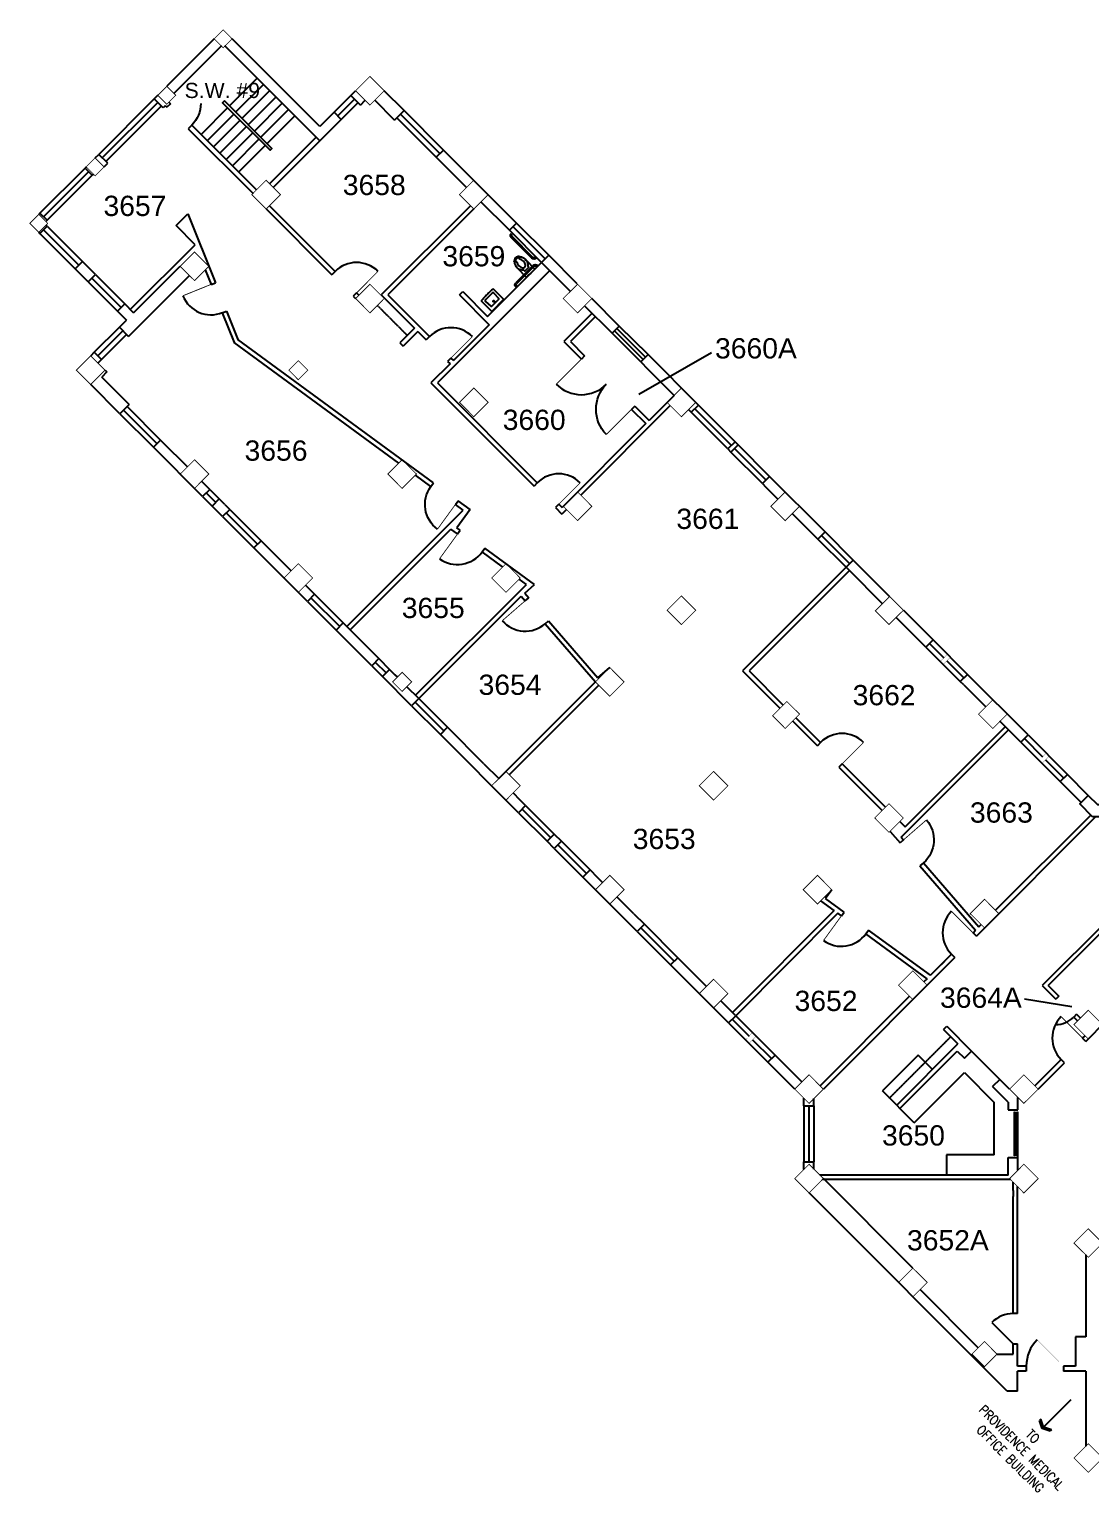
# Model space of a CAD drawing. Extents: x -3175 to 3292, y 161 to 2891.
# Drawn here: x -3175 to -1917, y 1132 to 2864 of the extents above; entities that cross this region are included whole.
import ezdxf
from ezdxf.enums import TextEntityAlignment as Align

# ---------------------------------------------------------------- set-up
doc = ezdxf.new("R2010")
doc.units = 0
doc.header["$MEASUREMENT"] = 0
doc.linetypes.add('HIDDEN2', pattern=[0.1875, 0.125, -0.0625])
doc.layers.get('0').update_dxf_attribs({"linetype": 'CONTINUOUS'})
for name, color, linetype in [('A-ANNO-ROOM', 4, 'CONTINUOUS'), ('A-ANNO-TEXT', 4, 'CONTINUOUS'), ('A-COLS', 5, 'CONTINUOUS'), ('A-DOOR', 2, 'CONTINUOUS'), ('A-FLOR-CASE', 3, 'CONTINUOUS'), ('A-FLOR-PFIX', 2, 'CONTINUOUS'), ('A-FLOR-STRS', 2, 'CONTINUOUS'), ('A-GLAZ', 2, 'CONTINUOUS'), ('A-GLAZ-SILL', 1, 'CONTINUOUS'), ('A-WALL-FULL', 6, 'CONTINUOUS')]:
    doc.layers.add(name, color=color, linetype=linetype)
doc.styles.add('11', font='simplex', dxfattribs={"width": 0.85, "height": 11})
doc.styles.add('ARIAL', font='arial.ttf')

# ---------------------------------------------------------------- blocks, each defined once
blk = doc.blocks.new('DOOR-E')
at = {"const_width": 0.001}
blk.add_lwpolyline([(1, 0), (0.293, 0.707)], dxfattribs=at)
blk.add_arc((1, 0), 1, 135, 180)
blk = doc.blocks.new('DOOR-N')
at = {"const_width": 0.0278}
blk.add_lwpolyline([(1, 0), (1, 1)], dxfattribs=at)
blk.add_arc((1, 0), 1, 90, 180)
blk = doc.blocks.new('HC-TOILET-L')
for p, q in [((-42, 0), (-42, -1)), ((-40.5, 0), (-40.5, -1)), ((-7.5, 0), (-7.5, -1)), ((-6, 0), (-6, -1)), ((-9.5, -3), (-38.5, -3)), ((-9.5, -4.5), (-38.5, -4.5)), ((-4.5, -11.5), (-4.5, -46.2)), ((-3, -11.5), (-3, -46.2)), ((0, -8), (-1, -8)), ((0, -9.5), (-1, -9.5)), ((-15.5, -21.1), (-15.5, -21.1)), ((-14.4, -23.8), (-14.4, -23.8)), ((0, -48.2), (-1, -48.2)), ((0, -49.8), (-1, -49.8))]:
    blk.add_line(p, q)
for points in [[(-11.1, -16.4, 0.022673), (-11, -14.9), (-11, 0), (-15, 0), (-18, 0), (-21, 0), (-25, 0), (-25, -14.9)], [(-18, -25.8, -0.143932), (-20.5, -25, -0.107177), (-22.9, -22.6, -0.077997), (-24.4, -19.2, -0.065232), (-25, -14.9)], [(-11.1, -16.2, 0.074934), (-11.6, -12.6, 0.085426), (-13.1, -9.7, 0.066386), (-14.4, -8.3), (-14.4, -6.7), (-21.4, -6.7), (-21.4, -8.3, 0.066386), (-22.8, -9.7, 0.085426), (-24.3, -12.6, 0.111314), (-24.7, -18)], [(-22, -23.7, 0.562484), (-21.2, -23.5), (-20.4, -21.3, 0.238976), (-20.5, -20.9, -0.08035), (-21.4, -19, -0.074934), (-21.8, -16.2, -0.074934), (-21.4, -13.4, -0.085426), (-20.4, -11.5, -0.066386), (-19.6, -10.6, -0.330534), (-16.3, -10.6, -0.066386), (-15.5, -11.5, -0.085426), (-14.5, -13.4, -0.074934), (-14.1, -16.2, -0.074934), (-14.5, -19, -0.08035), (-15.4, -20.9, 0.238976), (-15.5, -21.3), (-14.7, -23.5, 0.549653), (-13.9, -23.7)], [(-18, -24.2, -0.143932), (-19.7, -23.8, -0.059203), (-20.9, -22.8)], [(-15, -22.7, -0.063273), (-16.3, -23.8, -0.143932), (-18, -24.2)], [(-14, -23.7, -0.06085), (-15.5, -25, -0.143932), (-18, -25.8)]]:
    blk.add_lwpolyline(points, format="xyb")
for centre, radius, start, end in [((-38.5, -1), 3.5, 180, 270), ((-38.5, -1), 2, 180, 270), ((-23.4, -16.2), 12.4, 342.8584, 0), ((-9.5, -1), 3.5, 270, 0), ((-9.5, -1), 2, 270, 0), ((-1, -11.5), 3.5, 90, 180), ((-1, -11.5), 2, 90, 180), ((-19, -18.3), 7.43, 313.4258, 323.3275), ((-20.7, -17), 9.56, 323.3275, 342.8584), ((-1, -46.2), 3.5, 180, 270), ((-1, -46.2), 2, 180, 270)]:
    blk.add_arc(centre, radius, start, end)
blk = doc.blocks.new('ARROW')
for p, q in [((0, 0), (47.9, 0)), ((41, 9), (45.5, 0)), ((41, 9), (43.2, 9)), ((45.5, 0), (41, -9)), ((43.2, 9), (47.7, 0)), ((47.7, 0), (43.2, -9)), ((41, -9), (43.2, -9))]:
    blk.add_line(p, q)
for points in [[(41, 9), (45.5, 0), (43.2, 9), (47.7, 0)], [(41, -9), (45.5, 0), (43.2, -9), (47.7, 0)]]:
    blk.add_solid(points)

msp = doc.modelspace()

# ---------------------------------------------------------------- linework, layer by layer
at = {"layer": 'A-ANNO-ROOM'}
for p, q in [((-2452.6, 2431.9), (-2366.6, 2481.2)), ((-1939.6, 1706.5), (-1995.8, 1715.7))]:
    msp.add_line(p, q, dxfattribs=at)
at = {"layer": 'A-COLS', "const_width": 1}
for points in [[(-2934.7, 2852.8), (-2945.3, 2863.5), (-2955.9, 2852.8), (-2945.3, 2842.2)], [(-2771.4, 2774.4), (-2788.3, 2791.3), (-2771.4, 2808.3), (-2754.4, 2791.3)], [(-3001.5, 2786), (-3012.1, 2796.6), (-3022.7, 2786), (-3012.1, 2775.4)], [(-3086.4, 2701.2), (-3097, 2711.8), (-3107.6, 2701.2), (-3097, 2690.6)], [(-2894.4, 2651.3), (-2911.4, 2668.3), (-2894.4, 2685.3), (-2877.4, 2668.3)], [(-2648.3, 2651.3), (-2665.3, 2668.3), (-2648.3, 2685.3), (-2631.3, 2668.3)], [(-3153.2, 2634.3), (-3163.8, 2645), (-3174.4, 2634.3), (-3163.8, 2623.7)], [(-2962.3, 2583.4), (-2979.2, 2600.4), (-2996.2, 2583.4), (-2979.2, 2566.5)], [(-2771.4, 2528.3), (-2788.3, 2545.3), (-2771.4, 2562.2), (-2754.4, 2545.3)], [(-2525.3, 2528.3), (-2542.3, 2545.3), (-2525.3, 2562.2), (-2508.3, 2545.3)], [(-3085.3, 2460.4), (-3102.3, 2477.4), (-3119.3, 2460.4), (-3102.3, 2443.4)], [(-2844.9, 2460.4), (-2856.2, 2471.7), (-2867.5, 2460.4), (-2856.2, 2449.1)], [(-2631.3, 2422.3), (-2648.3, 2439.3), (-2665.2, 2422.3), (-2648.3, 2405.3)], [(-2402.2, 2405.2), (-2419.2, 2422.2), (-2402.2, 2439.2), (-2385.3, 2422.2)], [(-2962.3, 2337.4), (-2979.2, 2354.3), (-2996.2, 2337.4), (-2979.2, 2320.4)], [(-2716.2, 2337.4), (-2733.2, 2354.3), (-2750.1, 2337.4), (-2733.2, 2320.4)], [(-2508.3, 2299.2), (-2525.2, 2316.2), (-2542.2, 2299.2), (-2525.2, 2282.3)], [(-2279.2, 2282.2), (-2296.2, 2299.2), (-2279.2, 2316.2), (-2262.2, 2299.2)], [(-2839.2, 2214.3), (-2856.2, 2231.3), (-2873.2, 2214.3), (-2856.2, 2197.4)], [(-2593.2, 2214.3), (-2610.1, 2231.3), (-2627.1, 2214.3), (-2610.1, 2197.4)], [(-2402.2, 2159.2), (-2419.2, 2176.1), (-2402.2, 2193.1), (-2385.3, 2176.1)], [(-2156.2, 2159.2), (-2172.4, 2175.4), (-2155.5, 2192.4), (-2139.2, 2176.1)], [(-2721.9, 2091.3), (-2733.2, 2102.6), (-2744.5, 2091.3), (-2733.2, 2080)], [(-2470.1, 2091.3), (-2487.1, 2108.3), (-2504.1, 2091.3), (-2487.1, 2074.3)], [(-2279.2, 2036.1), (-2294.2, 2051.2), (-2277.3, 2068.1), (-2262.2, 2053.1)], [(-2033.1, 2036.1), (-2050.1, 2053.1), (-2033.1, 2070.1), (-2016.2, 2053.1)], [(-2593.2, 1968.3), (-2610.1, 1985.2), (-2627.1, 1968.3), (-2610.1, 1951.3)], [(-2347.1, 1968.3), (-2364.1, 1985.2), (-2381, 1968.3), (-2364.1, 1951.3)], [(-2156.2, 1913.1), (-2173.1, 1930.1), (-2156.2, 1947), (-2139.2, 1930.1)], [(-2470.1, 1845.2), (-2487.1, 1862.2), (-2504.1, 1845.2), (-2487.1, 1828.2)], [(-2224.1, 1845.2), (-2241, 1862.2), (-2258, 1845.2), (-2241, 1828.2)], [(-2043, 1800), (-2060, 1816.9), (-2043, 1833.9), (-2026.1, 1816.9)], [(-2110.9, 1732.1), (-2127.9, 1749.1), (-2144.9, 1732.1), (-2127.9, 1715.1)], [(-2347.1, 1722.2), (-2364.1, 1739.2), (-2381, 1722.2), (-2364.1, 1705.2)], [(-1920, 1668.4), (-1937, 1685.4), (-1920, 1702.4), (-1903, 1685.4)], [(-2234, 1609), (-2250.9, 1626), (-2267.9, 1609), (-2250.9, 1592.1)], [(-1979.4, 1609), (-1996.4, 1626), (-2013.3, 1609), (-1996.4, 1592.1)], [(-2234, 1503.1), (-2250.9, 1520.1), (-2267.9, 1503.1), (-2250.9, 1486.1)], [(-1996.4, 1520.1), (-1979.4, 1503.1), (-1996.4, 1486.1), (-2013.3, 1503.1)], [(-1920, 1443.7), (-1903, 1426.7), (-1920, 1409.8), (-1937, 1426.7)], [(-2144.9, 1380.1), (-2127.9, 1397), (-2110.9, 1380.1), (-2127.9, 1363.1)], [(-2057.9, 1295.2), (-2043, 1310.1), (-2028.2, 1295.2), (-2043, 1280.4)]]:
    msp.add_lwpolyline(points, close=True, dxfattribs=at)
at = {"layer": 'A-COLS'}
msp.add_lwpolyline([(-1915, 1931.5), (-1930.2, 1946.7), (-1920, 1956.9), (-1909, 1946), (-1897, 1946), (-1897, 1931.5)], close=True, dxfattribs=at)
at = {"layer": 'A-DOOR'}
msp.add_line((-2034.5, 1332.7), (-2009, 1307.2), dxfattribs=at)
msp.add_line((-2034.5, 1332.7), (-2009, 1307.2), dxfattribs=at)
msp.add_arc((-2009, 1307.2), 36, 90, 135, dxfattribs=at)
msp.add_arc((-2009, 1307.2), 36, 90, 135, dxfattribs=at)
at = {"layer": 'A-FLOR-CASE', "linetype": 'HIDDEN2'}
for p, q in [((-2762.5, 2537.1), (-2727, 2501.6)), ((-2155.5, 1598.5), (-2083.1, 1671))]:
    msp.add_line(p, q, dxfattribs=at)
at = {"layer": 'A-FLOR-CASE'}
for p, q in [((-2121.6, 1649.4), (-2164, 1607)), ((-2104.6, 1632.4), (-2121.6, 1649.4)), ((-2126.2, 1569.2), (-2066.8, 1628.6)), ((-2066.8, 1628.6), (-2031.5, 1593.3)), ((-2147, 1590), (-2164, 1607)), ((-2126.2, 1569.2), (-2143.2, 1586.1)), ((-2031.5, 1531.3), (-2031.5, 1593.3)), ((-2031.5, 1531.3), (-2088.1, 1531.3)), ((-2088.1, 1531.3), (-2088.1, 1507.3))]:
    msp.add_line(p, q, dxfattribs=at)
at = {"layer": 'A-FLOR-PFIX'}
for p, q in [((-2626.5, 2551.8), (-2634.4, 2543.9)), ((-2624.8, 2556.4), (-2613.1, 2544.7)), ((-2624.4, 2551.7), (-2618.9, 2545.6)), ((-2627.3, 2530.5), (-2639, 2542.2)), ((-2634.3, 2541.8), (-2628.2, 2536.3)), ((-2618.9, 2544.2), (-2626.8, 2536.3)), ((-2613.1, 2544), (-2626.6, 2530.5))]:
    msp.add_line(p, q, dxfattribs=at)
for points in [[(-2625.5, 2556.4, 0.007949), (-2628.7, 2553.7, 0.014949), (-2630.3, 2552.2, 0.000949), (-2632.6, 2550, 0.000949), (-2634.8, 2547.7, 0.014949), (-2636.3, 2546.1, 0.007949), (-2639, 2542.9)], [(-2624.4, 2551.7, 0.050866), (-2624.6, 2552, 0.073218), (-2624.9, 2552.1, 0.028563), (-2625.2, 2552.2, 0.050866), (-2625.4, 2552.2, 0.050866), (-2625.7, 2552.2, 0.028563), (-2626, 2552.1, 0.073218), (-2626.3, 2552, 0.050866), (-2626.5, 2551.8)], [(-2624.8, 2556.4, 0.061553), (-2625, 2556.5, 0.084107), (-2625.1, 2556.5, 0.039062), (-2625.2, 2556.5, 0.039062), (-2625.3, 2556.5, 0.084107), (-2625.4, 2556.5, 0.061553), (-2625.5, 2556.4)], [(-2639, 2542.9, 0.061553), (-2639.1, 2542.8, 0.084107), (-2639.1, 2542.7, 0.039062), (-2639.1, 2542.6, 0.039062), (-2639.1, 2542.4, 0.084107), (-2639.1, 2542.4, 0.061553), (-2639, 2542.2)], [(-2634.4, 2543.9, 0.050866), (-2634.6, 2543.7, 0.073218), (-2634.7, 2543.4, 0.028563), (-2634.8, 2543.1, 0.050866), (-2634.8, 2542.8, 0.050866), (-2634.8, 2542.6, 0.028563), (-2634.7, 2542.3, 0.073218), (-2634.6, 2542, 0.050866), (-2634.3, 2541.8)], [(-2628.2, 2536.3, 0.063221), (-2627.9, 2536.1, 0.085725), (-2627.7, 2536, 0.040781), (-2627.5, 2536, 0.040781), (-2627.2, 2536.1, 0.085725), (-2627, 2536.1, 0.063221), (-2626.8, 2536.3)], [(-2627.3, 2530.5, 0.065543), (-2627.2, 2530.4, 0.087946), (-2627.1, 2530.4, 0.043207), (-2626.9, 2530.4, 0.043207), (-2626.8, 2530.4, 0.087946), (-2626.7, 2530.4, 0.065543), (-2626.6, 2530.5)], [(-2618.9, 2544.2, 0.063221), (-2618.7, 2544.4, 0.085725), (-2618.7, 2544.6, 0.040781), (-2618.6, 2544.9, 0.040781), (-2618.7, 2545.1, 0.085725), (-2618.7, 2545.3, 0.063221), (-2618.9, 2545.6)], [(-2613.1, 2544, 0.065543), (-2613.1, 2544.1, 0.087946), (-2613, 2544.2, 0.043207), (-2613, 2544.3, 0.043207), (-2613, 2544.5, 0.087946), (-2613.1, 2544.6, 0.065543), (-2613.1, 2544.7)]]:
    msp.add_lwpolyline(points, format="xyb", dxfattribs=at)
msp.add_lwpolyline([(-2625.3, 2541.7, -0.043661), (-2625.4, 2541.8, -0.043661), (-2625.4, 2542, -0.043661), (-2625.4, 2542.1, -0.043661), (-2625.4, 2542.2, -0.043661), (-2625.3, 2542.3, -0.043661), (-2625.2, 2542.5, -0.043661), (-2625.2, 2542.6, -0.043661), (-2625.1, 2542.6, -0.043661), (-2624.9, 2542.7, -0.043661), (-2624.8, 2542.8, -0.043661), (-2624.7, 2542.8, -0.043661), (-2624.6, 2542.8, -0.043661), (-2624.4, 2542.8, -0.043661), (-2624.3, 2542.7, -0.043661), (-2624.2, 2542.6, -0.043661), (-2624.1, 2542.6, -0.043661), (-2624, 2542.5, -0.043661), (-2624, 2542.3, -0.043661), (-2623.9, 2542.2, -0.043661), (-2623.9, 2542.1, -0.043661), (-2623.9, 2542, -0.043661), (-2623.9, 2541.8, -0.043661), (-2624, 2541.7, -0.043661), (-2624, 2541.6, -0.043661), (-2624.1, 2541.5, -0.043661), (-2624.2, 2541.4, -0.043661), (-2624.3, 2541.4, -0.043661), (-2624.4, 2541.3, -0.043661), (-2624.6, 2541.3, -0.043661), (-2624.7, 2541.3, -0.043661), (-2624.8, 2541.3, -0.043661), (-2624.9, 2541.4, -0.043661), (-2625.1, 2541.4, -0.043661), (-2625.2, 2541.5, -0.043661), (-2625.2, 2541.6, -0.043661)], format="xyb", close=True, dxfattribs=at)
at = {"layer": 'A-FLOR-STRS'}
for p, q in [((-2905, 2806.2), (-2937.9, 2773.3)), ((-2897.6, 2798.8), (-2930.5, 2765.9)), ((-2890.2, 2791.3), (-2923, 2758.4)), ((-2940, 2771.2), (-2971.5, 2739.7)), ((-2882.7, 2783.9), (-2915.6, 2751)), ((-2875.3, 2776.5), (-2908.2, 2743.6)), ((-2932.6, 2763.7), (-2964, 2732.3)), ((-2925.2, 2756.3), (-2956.6, 2724.9)), ((-2867.9, 2769.1), (-2900.8, 2736.2)), ((-2860.5, 2761.6), (-2893.3, 2728.7)), ((-2917.7, 2748.9), (-2949.2, 2717.4)), ((-2910.3, 2741.5), (-2941.8, 2710)), ((-2902.9, 2734.1), (-2934.3, 2702.6)), ((-2895.5, 2726.6), (-2926.9, 2695.2))]:
    msp.add_line(p, q, dxfattribs=at)
msp.add_lwpolyline([(-2943.7, 2779.2), (-2945.9, 2777), (-2889.6, 2720.8), (-2887.5, 2722.9)], close=True, dxfattribs=at)
at = {"layer": 'A-GLAZ'}
for p, q in [((-3088.5, 2711.8), (-3022.7, 2777.5)), ((-2809.5, 2761.6), (-2789.7, 2781.4)), ((-2688.4, 2716.9), (-2735.1, 2763.5)), ((-3158.1, 2642.1), (-3104.8, 2695.5)), ((-3158.1, 2626.6), (-3116.4, 2584.8)), ((-2563.8, 2592.2), (-2601.9, 2630.4)), ((-3100.9, 2569.3), (-3066.2, 2534.6)), ((-2441.8, 2478.8), (-2475.8, 2512.7)), ((-3093.8, 2477.4), (-3064.1, 2507.1)), ((-2447.6, 2473.1), (-2481.5, 2507)), ((-2444.7, 2475.9), (-2478.7, 2509.8)), ((-3063.4, 2413), (-3023.8, 2373.4)), ((-2342.8, 2371.3), (-2386.3, 2414.8)), ((-2338.6, 2375.5), (-2347.1, 2367.1)), ((-2335.1, 2372), (-2338.6, 2375.5)), ((-2347.1, 2367.1), (-2343.6, 2363.5)), ((-2343.6, 2363.5), (-2335.1, 2372)), ((-2302, 2330.5), (-2339.3, 2367.8)), ((-2965.5, 2315.1), (-2954.1, 2303.8)), ((-2941.8, 2291.4), (-2904.6, 2254.3)), ((-2202.9, 2231.3), (-2236.1, 2264.6)), ((-2841.2, 2190.8), (-2807.2, 2156.9)), ((-2108.3, 2136.7), (-2091.3, 2119.8)), ((-2765, 2114.6), (-2752.3, 2101.9)), ((-2087.8, 2116.2), (-2067.4, 2095.9)), ((-2717.6, 2067.2), (-2683.7, 2033.3)), ((-1995.7, 2024.1), (-1974.1, 2002.5)), ((-1970.6, 1999), (-1949, 1977.4)), ((-2591, 1940.7), (-2557.1, 1906.7)), ((-2548.6, 1898.3), (-2514.7, 1864.3)), ((-2450.3, 1800), (-2410.7, 1760.4)), ((-2342.1, 1691.8), (-2322.1, 1671.7)), ((-2317.9, 1667.5), (-2295.5, 1645.1)), ((-2058.3, 1654), (-2024.9, 1620.6)), ((-2251.2, 1589.1), (-2251.2, 1523.1)), ((-2005.5, 1529.9), (-2005.5, 1582.3))]:
    msp.add_line(p, q, dxfattribs=at)
at = {"layer": 'A-GLAZ', "const_width": 0.25}
for points in [[(-2087.1, 2124), (-2095.5, 2115.5), (-2092, 2112), (-2083.5, 2120.5)], [(-2087.1, 2124), (-2095.5, 2115.5), (-2092, 2112), (-2083.5, 2120.5)], [(-1969.9, 2006.8), (-1978.3, 1998.3), (-1974.8, 1994.8), (-1966.3, 2003.3)], [(-2317.9, 1676), (-2326.3, 1667.5), (-2322.1, 1663.3), (-2313.6, 1671.7)], [(-2007.5, 1582.3), (-2003.5, 1582.3), (-2003.5, 1584.3), (-2007.5, 1584.3)]]:
    msp.add_lwpolyline(points, close=True, dxfattribs=at)
at = {"layer": 'A-GLAZ-SILL'}
for p, q in [((-3027, 2781.8), (-3092.7, 2716)), ((-3018.5, 2773.3), (-3084.3, 2707.5)), ((-2813.8, 2765.9), (-2794, 2785.7)), ((-2805.3, 2757.4), (-2785.5, 2777.2)), ((-2692.7, 2712.6), (-2739.3, 2759.3)), ((-2684.2, 2721.1), (-2730.8, 2767.8)), ((-3162.4, 2646.4), (-3109, 2699.8)), ((-3153.9, 2637.9), (-3100.5, 2691.3)), ((-2559.5, 2596.5), (-2597.7, 2634.6)), ((-3162.4, 2622.3), (-3120.6, 2580.6)), ((-3153.9, 2630.8), (-3112.1, 2589.1)), ((-2568, 2588), (-2606.1, 2626.1)), ((-3105.2, 2565.1), (-3070.5, 2530.4)), ((-3096.7, 2573.6), (-3062, 2538.9)), ((-2475.8, 2512.7), (-2441.8, 2478.8)), ((-3098, 2481.6), (-3068.3, 2511.3)), ((-3089.6, 2473.1), (-3059.9, 2502.8)), ((-2450.4, 2470.2), (-2484.3, 2504.2)), ((-3067.6, 2408.8), (-3028, 2369.2)), ((-3059.1, 2417.3), (-3019.6, 2377.7)), ((-2347.1, 2367.1), (-2390.6, 2410.6)), ((-2338.6, 2375.5), (-2382.1, 2419)), ((-2306.3, 2326.2), (-2343.6, 2363.5)), ((-2297.8, 2334.7), (-2335.1, 2372)), ((-2969.7, 2310.8), (-2958.4, 2299.5)), ((-2961.2, 2319.3), (-2949.9, 2308)), ((-2946, 2287.2), (-2908.9, 2250)), ((-2937.5, 2295.6), (-2900.4, 2258.5)), ((-2207.1, 2227.1), (-2240.4, 2260.3)), ((-2198.6, 2235.6), (-2231.9, 2268.8)), ((-2845.4, 2186.6), (-2811.5, 2152.6)), ((-2836.9, 2195.1), (-2803, 2161.1)), ((-2112.5, 2132.5), (-2071.7, 2091.6)), ((-2104, 2141), (-2063.2, 2100.1)), ((-2760.7, 2118.9), (-2748, 2106.1)), ((-2769.2, 2110.4), (-2756.5, 2097.7)), ((-2721.9, 2063), (-2687.9, 2029.1)), ((-2713.4, 2071.5), (-2679.4, 2037.6)), ((-1991.4, 2028.4), (-1944.7, 1981.7)), ((-1999.9, 2019.9), (-1953.2, 1973.2)), ((-2586.8, 1944.9), (-2552.9, 1911)), ((-2595.3, 1936.4), (-2561.3, 1902.5)), ((-2552.9, 1894), (-2518.9, 1860.1)), ((-2544.4, 1902.5), (-2510.4, 1868.6)), ((-2446.1, 1804.2), (-2406.5, 1764.6)), ((-2454.6, 1795.7), (-2415, 1756.1)), ((-2346.4, 1687.5), (-2299.7, 1640.9)), ((-2337.9, 1696), (-2291.2, 1649.3)), ((-2257.2, 1589.1), (-2257.2, 1523.1)), ((-2245.2, 1589.1), (-2245.2, 1523.1)), ((-2007.5, 1529.9), (-2007.5, 1582.3)), ((-2003.5, 1527.9), (-2003.5, 1582.3))]:
    msp.add_line(p, q, dxfattribs=at)
at = {"layer": 'A-WALL-FULL'}
for p, q in [((-2955.9, 2852.8), (-3012.1, 2796.6)), ((-2955.9, 2852.8), (-3012.1, 2796.6)), ((-2947.4, 2844.4), (-3003.6, 2788.1)), ((-2947.4, 2844.4), (-3003.6, 2788.1)), ((-2830.8, 2731.9), (-2943.2, 2844.4)), ((-2830.8, 2748.9), (-2934.7, 2852.8)), ((-2794, 2785.7), (-2788.3, 2791.3)), ((-2794, 2785.7), (-2788.3, 2791.3)), ((-2730.8, 2767.8), (-2754.4, 2791.3)), ((-3027, 2781.8), (-3092.7, 2716)), ((-3018.5, 2773.3), (-3084.3, 2707.5)), ((-3022.7, 2786), (-3027, 2781.8)), ((-3022.7, 2786), (-3027, 2781.8)), ((-3016.4, 2771.2), (-3027, 2781.8)), ((-3016.4, 2771.2), (-3027, 2781.8)), ((-3013.9, 2773.6), (-3016.4, 2771.2)), ((-3013.9, 2773.6), (-3016.4, 2771.2)), ((-3013.9, 2773.6), (-3012, 2771.8)), ((-3013.9, 2773.6), (-3012, 2771.8)), ((-3007.8, 2776), (-3012, 2771.8)), ((-3007.8, 2776), (-3012, 2771.8)), ((-3009.7, 2777.9), (-3007.8, 2776)), ((-3009.7, 2777.9), (-3007.8, 2776)), ((-2782.7, 2774.4), (-2794, 2785.7)), ((-2782.7, 2774.4), (-2794, 2785.7)), ((-2782.7, 2774.4), (-2777, 2780)), ((-2782.7, 2774.4), (-2777, 2780)), ((-2742.2, 2756.5), (-2765.7, 2780)), ((-2813.8, 2765.9), (-2830.8, 2748.9)), ((-2813.8, 2765.9), (-2830.8, 2748.9)), ((-2805.3, 2757.4), (-2830.8, 2731.9)), ((-2805.3, 2757.4), (-2830.8, 2731.9)), ((-2805.3, 2757.4), (-2813.8, 2765.9)), ((-2805.3, 2757.4), (-2813.8, 2765.9)), ((-2742.2, 2756.5), (-2730.8, 2767.8)), ((-2982.4, 2750.6), (-2986.6, 2746.3)), ((-2982.4, 2750.6), (-2986.6, 2746.3)), ((-2986.6, 2746.3), (-2909.9, 2669.7)), ((-2982.4, 2750.6), (-2905.7, 2673.9)), ((-2835, 2736.2), (-2890.2, 2681)), ((-2830.8, 2731.9), (-2885.9, 2676.8)), ((-2692.7, 2712.6), (-2684.2, 2721.1)), ((-2597.7, 2634.6), (-2684.2, 2721.1)), ((-3097, 2711.8), (-3092.7, 2716)), ((-3097, 2711.8), (-3092.7, 2716)), ((-3082.1, 2705.4), (-3092.7, 2716)), ((-3082.1, 2705.4), (-3092.7, 2716)), ((-3086.4, 2701.2), (-3082.1, 2705.4)), ((-3086.4, 2701.2), (-3082.1, 2705.4)), ((-2656.8, 2676.8), (-2692.7, 2712.6)), ((-3162.4, 2646.4), (-3109, 2699.8)), ((-3153.9, 2637.9), (-3100.5, 2691.3)), ((-3109, 2699.8), (-3107.6, 2701.2)), ((-3109, 2699.8), (-3107.6, 2701.2)), ((-3100.5, 2691.3), (-3109, 2699.8)), ((-3100.5, 2691.3), (-3109, 2699.8)), ((-3099.1, 2692.7), (-3100.5, 2691.3)), ((-3099.1, 2692.7), (-3100.5, 2691.3)), ((-2894.4, 2651.3), (-2816.6, 2573.5)), ((-2890.5, 2655.2), (-2812.7, 2577.4)), ((-2652.2, 2655.2), (-2757.9, 2549.5)), ((-2648.3, 2651.3), (-2750.1, 2549.5)), ((-2606.1, 2626.1), (-2639.8, 2659.8)), ((-3162.4, 2646.4), (-3163.8, 2645)), ((-3162.4, 2646.4), (-3163.8, 2645)), ((-3153.9, 2637.9), (-3162.4, 2646.4)), ((-3153.9, 2637.9), (-3162.4, 2646.4)), ((-3155.3, 2636.5), (-3153.9, 2637.9)), ((-3155.3, 2636.5), (-3153.9, 2637.9)), ((-3001.1, 2631.7), (-2987.1, 2645.7)), ((-2987.1, 2645.7), (-2954.5, 2564)), ((-2606.1, 2626.1), (-2597.7, 2634.6)), ((-3163.8, 2623.7), (-3162.4, 2622.3)), ((-3163.8, 2623.7), (-3162.4, 2622.3)), ((-3162.4, 2622.3), (-3153.9, 2630.8)), ((-3162.4, 2622.3), (-3153.9, 2630.8)), ((-3153.9, 2630.8), (-3155.3, 2632.2)), ((-3153.9, 2630.8), (-3155.3, 2632.2)), ((-2978.4, 2609), (-3001.1, 2631.7)), ((-3055.3, 2532.2), (-2978.4, 2609)), ((-3120.6, 2580.6), (-3112.1, 2589.1)), ((-3120.6, 2580.6), (-3112.1, 2589.1)), ((-3096.7, 2573.6), (-3112.1, 2589.1)), ((-3051.4, 2528.3), (-2996.2, 2583.4)), ((-2632, 2524), (-2568, 2588)), ((-2559.5, 2596.5), (-2568, 2588)), ((-2568, 2588), (-2533.8, 2553.7)), ((-2525.6, 2562.6), (-2559.5, 2596.5)), ((-3105.2, 2565.1), (-3120.6, 2580.6)), ((-3105.2, 2565.1), (-3096.7, 2573.6)), ((-3105.2, 2565.1), (-3096.7, 2573.6)), ((-3057.4, 2500.4), (-2985.3, 2572.5)), ((-2966.5, 2579.2), (-2959.6, 2561.9)), ((-2959.6, 2561.9), (-2954.5, 2564)), ((-2812.7, 2577.4), (-2816.6, 2573.5)), ((-2558.3, 2578.3), (-2691.3, 2445.3)), ((-2787.3, 2552), (-2791.2, 2548.1)), ((-2791.2, 2548.1), (-2788.3, 2545.3)), ((-2787.3, 2552), (-2784.4, 2549.1)), ((-2757.9, 2549.5), (-2718.5, 2510.1)), ((-2750.1, 2549.5), (-2700.8, 2500.2)), ((-2665.3, 2549.5), (-2661.4, 2553.4)), ((-2665.3, 2549.5), (-2630.1, 2514.3)), ((-2661.4, 2553.4), (-2632, 2524)), ((-3070.5, 2530.4), (-3062, 2538.9)), ((-3070.5, 2530.4), (-3059.9, 2519.8)), ((-3051.4, 2528.3), (-3062, 2538.9)), ((-2946.3, 2528.5), (-2941.2, 2530.5)), ((-2941.2, 2530.5), (-2927.7, 2496.7)), ((-2484.3, 2504.2), (-2516.9, 2536.7)), ((-2475.8, 2512.7), (-2508.3, 2545.3)), ((-3068.3, 2511.3), (-3059.9, 2519.8)), ((-2946.3, 2528.5), (-2932.3, 2493.2)), ((-2630.1, 2514.3), (-2672.5, 2471.9)), ((-2508, 2527.9), (-2541.6, 2494.3)), ((-2504.1, 2524), (-2533.8, 2494.3)), ((-2484.3, 2504.2), (-2475.8, 2512.7)), ((-3057.4, 2500.4), (-3068.3, 2511.3)), ((-3057.4, 2500.4), (-3068.3, 2511.3)), ((-2695.9, 2327), (-2927.7, 2496.7)), ((-2718.5, 2510.1), (-2735.8, 2492.8)), ((-2714.6, 2506.2), (-2731.9, 2488.9)), ((-2714.6, 2506.2), (-2704.7, 2496.3)), ((-2700.8, 2500.2), (-2704.7, 2496.3)), ((-2541.6, 2494.3), (-2520.7, 2473.4)), ((-2533.8, 2494.3), (-2516.9, 2477.3)), ((-2450.4, 2470.2), (-2484.3, 2504.2)), ((-3098, 2481.6), (-3102.3, 2477.4)), ((-3098, 2481.6), (-3102.3, 2477.4)), ((-3089.6, 2473.1), (-3098, 2481.6)), ((-3089.6, 2473.1), (-3098, 2481.6)), ((-2737.1, 2350.4), (-2932.3, 2493.2)), ((-2735.8, 2492.8), (-2731.9, 2488.9)), ((-2516.9, 2477.3), (-2520.7, 2473.4)), ((-2450.4, 2470.2), (-2441.8, 2478.8)), ((-2382.1, 2419), (-2441.8, 2478.8)), ((-3089.6, 2473.1), (-3093.8, 2468.9)), ((-3089.6, 2473.1), (-3093.8, 2468.9)), ((-3085.3, 2460.4), (-3083.2, 2458.3)), ((-3085.3, 2460.4), (-3083.2, 2458.3)), ((-2676.4, 2468), (-2699.1, 2445.3)), ((-2675.4, 2474.7), (-2679.3, 2470.8)), ((-2679.3, 2470.8), (-2676.4, 2468)), ((-2675.4, 2474.7), (-2672.5, 2471.9)), ((-2450.4, 2470.2), (-2441.9, 2461.8)), ((-2441.9, 2461.8), (-2410.8, 2430.6)), ((-3067.6, 2408.8), (-3102.3, 2443.4)), ((-3067.6, 2408.8), (-3102.3, 2443.4)), ((-3083.2, 2458.3), (-3089.2, 2452.3)), ((-3083.2, 2458.3), (-3089.2, 2452.3)), ((-3056.7, 2419.7), (-3089.2, 2452.3)), ((-3056.7, 2419.7), (-3089.2, 2452.3)), ((-2699.1, 2445.3), (-2576.9, 2323.2)), ((-2691.3, 2445.3), (-2573, 2327.1)), ((-2410.8, 2430.6), (-2440.5, 2400.9)), ((-3056.7, 2419.7), (-3067.6, 2408.8)), ((-3056.7, 2419.7), (-3067.6, 2408.8)), ((-3059.1, 2417.3), (-3067.6, 2408.8)), ((-3059.1, 2417.3), (-3067.6, 2408.8)), ((-3067.6, 2408.8), (-3028, 2369.2)), ((-3063.4, 2413), (-3023.8, 2373.4)), ((-3059.1, 2417.3), (-3019.6, 2377.7)), ((-2415.4, 2418.4), (-2521.4, 2312.4)), ((-2457.5, 2417.9), (-2461.4, 2414)), ((-2461.4, 2414), (-2444.4, 2397.1)), ((-2457.5, 2417.9), (-2440.5, 2400.9)), ((-2390.6, 2410.6), (-2393.8, 2413.7)), ((-2390.6, 2410.6), (-2382.1, 2419)), ((-2444.4, 2397.1), (-2543.7, 2297.7)), ((-3019.6, 2377.7), (-3028, 2369.2)), ((-3019.6, 2377.7), (-3028, 2369.2)), ((-3019.6, 2377.7), (-3017.4, 2375.5)), ((-3019.6, 2377.7), (-3017.4, 2375.5)), ((-3017.4, 2375.5), (-2987.7, 2345.8)), ((-3017.4, 2375.5), (-2987.7, 2345.8)), ((-2969.7, 2310.8), (-3028, 2369.2)), ((-2969.7, 2310.8), (-3028, 2369.2)), ((-2961.2, 2319.3), (-2970.8, 2328.9)), ((-2961.2, 2319.3), (-2970.8, 2328.9)), ((-2699.1, 2322.6), (-2717.5, 2336.1)), ((-2699.1, 2322.6), (-2695.9, 2327)), ((-2573, 2327.1), (-2576.9, 2323.2)), ((-2306.3, 2326.2), (-2297.8, 2334.7)), ((-2306.3, 2326.2), (-2302.1, 2321.9)), ((-2302.1, 2321.9), (-2287.8, 2307.6)), ((-2231.9, 2268.8), (-2297.8, 2334.7)), ((-2961.2, 2319.3), (-2969.7, 2310.8)), ((-2961.2, 2319.3), (-2969.7, 2310.8)), ((-2969.7, 2310.8), (-2958.4, 2299.5)), ((-2965.5, 2315.1), (-2954.1, 2303.8)), ((-2961.2, 2319.3), (-2949.9, 2308)), ((-2949.9, 2308), (-2958.4, 2299.5)), ((-2949.9, 2308), (-2958.4, 2299.5)), ((-2943.2, 2301.3), (-2949.9, 2308)), ((-2943.2, 2301.3), (-2949.9, 2308)), ((-2670.1, 2301.4), (-2666.8, 2305.8)), ((-2652.5, 2295.3), (-2666.8, 2305.8)), ((-2946, 2287.2), (-2958.4, 2299.5)), ((-2946, 2287.2), (-2958.4, 2299.5)), ((-2937.5, 2295.6), (-2946, 2287.2)), ((-2937.5, 2295.6), (-2946, 2287.2)), ((-2937.5, 2295.6), (-2946, 2287.2)), ((-2937.5, 2295.6), (-2946, 2287.2)), ((-2946, 2287.2), (-2908.9, 2250)), ((-2943.2, 2301.3), (-2939.6, 2297.8)), ((-2943.2, 2301.3), (-2939.6, 2297.8)), ((-2941.8, 2291.4), (-2904.6, 2254.3)), ((-2937.5, 2295.6), (-2939.6, 2297.8)), ((-2937.5, 2295.6), (-2939.6, 2297.8)), ((-2937.5, 2295.6), (-2900.4, 2258.5)), ((-2798.8, 2156.9), (-2661, 2294.7)), ((-2661, 2294.7), (-2670.1, 2301.4)), ((-2652.5, 2295.3), (-2668.3, 2273.8)), ((-2547.6, 2301.6), (-2551.5, 2297.7)), ((-2551.5, 2297.7), (-2543.8, 2290)), ((-2547.6, 2301.6), (-2543.7, 2297.7)), ((-2547.6, 2293.9), (-2547.6, 2293.9)), ((-2538.4, 2295.4), (-2543.8, 2290)), ((-2243.2, 2263.1), (-2270.8, 2290.6)), ((-2794.9, 2153), (-2675.5, 2272.3)), ((-2667.5, 2266.5), (-2675.5, 2272.3)), ((-2664.3, 2270.9), (-2668.3, 2273.8)), ((-2667.5, 2266.5), (-2664.3, 2270.9)), ((-2900.4, 2258.5), (-2908.9, 2250)), ((-2900.4, 2258.5), (-2908.9, 2250)), ((-2900.4, 2258.5), (-2897.9, 2256)), ((-2900.4, 2258.5), (-2897.9, 2256)), ((-2897.9, 2256), (-2864.7, 2222.8)), ((-2897.9, 2256), (-2864.7, 2222.8)), ((-2240.4, 2260.3), (-2243.2, 2263.1)), ((-2240.4, 2260.3), (-2243.2, 2263.1)), ((-2240.4, 2260.3), (-2231.9, 2268.8)), ((-2240.4, 2260.3), (-2231.9, 2268.8)), ((-2207.1, 2227.1), (-2240.4, 2260.3)), ((-2202.9, 2231.3), (-2236.1, 2264.6)), ((-2198.6, 2235.6), (-2231.9, 2268.8)), ((-2845.4, 2186.6), (-2908.9, 2250)), ((-2845.4, 2186.6), (-2908.9, 2250)), ((-2638.5, 2245.2), (-2635.2, 2249.6)), ((-2614.1, 2227.4), (-2638.5, 2245.2)), ((-2576.3, 2206.5), (-2635.2, 2249.6)), ((-2207.1, 2227.1), (-2198.6, 2235.6)), ((-2207.1, 2227.1), (-2198.6, 2235.6)), ((-2155.5, 2192.4), (-2198.6, 2235.6)), ((-2155.5, 2192.4), (-2198.6, 2235.6)), ((-2207.1, 2227.1), (-2329.8, 2104.4)), ((-2203.2, 2223.2), (-2322, 2104.4)), ((-2203.6, 2223.6), (-2207.1, 2227.1)), ((-2203.6, 2223.6), (-2207.1, 2227.1)), ((-2164, 2183.9), (-2203.6, 2223.6)), ((-2164, 2183.9), (-2203.6, 2223.6)), ((-2847.7, 2205.8), (-2836.9, 2195.1)), ((-2847.7, 2205.8), (-2836.9, 2195.1)), ((-2717.3, 2075.4), (-2585.9, 2206.7)), ((-2585.9, 2206.7), (-2594.5, 2213)), ((-2587.9, 2196.4), (-2576.3, 2206.5)), ((-2836.9, 2195.1), (-2845.4, 2186.6)), ((-2836.9, 2195.1), (-2845.4, 2186.6)), ((-2845.4, 2186.6), (-2811.5, 2152.6)), ((-2841.2, 2190.8), (-2807.2, 2156.9)), ((-2836.9, 2195.1), (-2803, 2161.1)), ((-2713.4, 2071.5), (-2592.1, 2192.8)), ((-2592.1, 2192.8), (-2587.4, 2187.4)), ((-2587.9, 2196.4), (-2583.2, 2190.9)), ((-2587.4, 2187.4), (-2583.2, 2190.9)), ((-2119.9, 2139.9), (-2147.7, 2167.7)), ((-2119.9, 2139.9), (-2147.7, 2167.7)), ((-2139.2, 2176.1), (-2104, 2141)), ((-2139.2, 2176.1), (-2104, 2141)), ((-2803, 2161.1), (-2811.5, 2152.6)), ((-2803, 2161.1), (-2811.5, 2152.6)), ((-2769.2, 2110.4), (-2811.5, 2152.6)), ((-2769.2, 2110.4), (-2811.5, 2152.6)), ((-2803, 2161.1), (-2770.6, 2128.8)), ((-2803, 2161.1), (-2770.6, 2128.8)), ((-2563.8, 2160.2), (-2559.6, 2163.7)), ((-2563.8, 2160.2), (-2504.1, 2091.3)), ((-2559.6, 2163.7), (-2501.1, 2096.2)), ((-2112.5, 2132.5), (-2119.9, 2139.9)), ((-2112.5, 2132.5), (-2119.9, 2139.9)), ((-2112.5, 2132.5), (-2104, 2141)), ((-2108.3, 2136.7), (-2091.3, 2119.8)), ((-2770.6, 2128.8), (-2767.1, 2125.2)), ((-2770.6, 2128.8), (-2767.1, 2125.2)), ((-2760.7, 2118.9), (-2769.2, 2110.4)), ((-2760.7, 2118.9), (-2769.2, 2110.4)), ((-2760.7, 2118.9), (-2769.2, 2110.4)), ((-2760.7, 2118.9), (-2769.2, 2110.4)), ((-2767.1, 2125.2), (-2760.7, 2118.9)), ((-2767.1, 2125.2), (-2760.7, 2118.9)), ((-2765, 2114.6), (-2752.3, 2101.9)), ((-2760.7, 2118.9), (-2748, 2106.1)), ((-2769.2, 2110.4), (-2756.5, 2097.7)), ((-2748, 2106.1), (-2756.5, 2097.7)), ((-2748, 2106.1), (-2756.5, 2097.7)), ((-2721.9, 2063), (-2756.5, 2097.7)), ((-2721.9, 2063), (-2756.5, 2097.7)), ((-2748, 2106.1), (-2741.7, 2099.8)), ((-2748, 2106.1), (-2741.7, 2099.8)), ((-2741.7, 2099.8), (-2738.8, 2096.9)), ((-2741.7, 2099.8), (-2738.8, 2096.9)), ((-2501.1, 2096.2), (-2487.1, 2108.3)), ((-2329.8, 2104.4), (-2285.4, 2060)), ((-2322, 2104.4), (-2281.5, 2063.9)), ((-2071.7, 2091.6), (-2063.2, 2100.1)), ((-1991.4, 2028.4), (-2063.2, 2100.1)), ((-2713.4, 2071.5), (-2727.5, 2085.6)), ((-2713.4, 2071.5), (-2727.5, 2085.6)), ((-2618.6, 1976.7), (-2504.1, 2091.3)), ((-2606.2, 1981.3), (-2500.2, 2087.4)), ((-2067.6, 2087.6), (-2071.7, 2091.6)), ((-2067.6, 2087.6), (-2071.7, 2091.6)), ((-2067.6, 2087.6), (-2041.6, 2061.6)), ((-2713.4, 2071.5), (-2721.9, 2063)), ((-2713.4, 2071.5), (-2721.9, 2063)), ((-2713.4, 2071.5), (-2721.9, 2063)), ((-2713.4, 2071.5), (-2721.9, 2063)), ((-2721.9, 2063), (-2687.9, 2029.1)), ((-2717.6, 2067.2), (-2683.7, 2033.3)), ((-2713.4, 2071.5), (-2679.4, 2037.6)), ((-2270.4, 2045), (-2241.1, 2015.7)), ((-2266.5, 2048.9), (-2237.2, 2019.6)), ((-2002.4, 2022.3), (-2024.7, 2044.6)), ((-2679.4, 2037.6), (-2687.9, 2029.1)), ((-2679.4, 2037.6), (-2687.9, 2029.1)), ((-2595.3, 1936.4), (-2687.9, 2029.1)), ((-2595.3, 1936.4), (-2687.9, 2029.1)), ((-2636.3, 1994.4), (-2679.4, 2037.6)), ((-2636.3, 1994.4), (-2679.4, 2037.6)), ((-2141.6, 1907.2), (-2014.4, 2034.4)), ((-2137.1, 1919.5), (-2018.3, 2038.3)), ((-1999.9, 2019.9), (-1991.4, 2028.4)), ((-2237.2, 2019.6), (-2241.1, 2015.7)), ((-1999.9, 2019.9), (-2002.4, 2022.3)), ((-1999.9, 2019.9), (-2002.4, 2022.3)), ((-2636.3, 1994.4), (-2618.6, 1976.7)), ((-2636.3, 1994.4), (-2618.6, 1976.7)), ((-2211.7, 1994.1), (-2215.6, 1990.2)), ((-2211.7, 1994.1), (-2160.4, 1942.8)), ((-2215.6, 1990.2), (-2164.3, 1938.9)), ((-1953.2, 1973.2), (-1944.7, 1981.7)), ((-1920, 1956.9), (-1944.7, 1981.7)), ((-2593.2, 1951.3), (-2601.7, 1959.8)), ((-2593.2, 1951.3), (-2601.7, 1959.8)), ((-1928.5, 1948.5), (-1953.2, 1973.2)), ((-2586.8, 1944.9), (-2595.3, 1936.4)), ((-2586.8, 1944.9), (-2595.3, 1936.4)), ((-2586.8, 1944.9), (-2593.2, 1951.3)), ((-2586.8, 1944.9), (-2593.2, 1951.3)), ((-2143.4, 1925.8), (-2137.1, 1919.5)), ((-2052.7, 1790.3), (-1911.5, 1931.5)), ((-2030, 1820.8), (-1917.2, 1933.6)), ((-2552.9, 1911), (-2561.3, 1902.5)), ((-2552.9, 1911), (-2561.3, 1902.5)), ((-2552.9, 1911), (-2544.4, 1902.5)), ((-2155, 1914.3), (-2143.1, 1900.6)), ((-2141.6, 1907.2), (-2139, 1904.2)), ((-2552.9, 1894), (-2561.3, 1902.5)), ((-2544.4, 1902.5), (-2552.9, 1894)), ((-2544.4, 1902.5), (-2552.9, 1894)), ((-2138.9, 1904.2), (-2143.1, 1900.6)), ((-2115.4, 1877), (-2119.5, 1873.4)), ((-2119.5, 1873.4), (-2053.5, 1797.3)), ((-2115.4, 1877), (-2049.6, 1801.1)), ((-2510.4, 1868.6), (-2518.9, 1860.1)), ((-2510.4, 1868.6), (-2518.9, 1860.1)), ((-2454.6, 1795.7), (-2518.9, 1860.1)), ((-2510.4, 1868.6), (-2501.9, 1860.1)), ((-2501.9, 1860.1), (-2495.6, 1853.7)), ((-2458.5, 1816.6), (-2478.6, 1836.7)), ((-2224.1, 1845.2), (-2231.6, 1834.9)), ((-2221.2, 1820.5), (-2341.8, 1699.9)), ((-2221.2, 1820.5), (-2237.1, 1832.1)), ((-2209.4, 1818.6), (-2231.6, 1834.9)), ((-2212.6, 1814.2), (-2209.4, 1818.6)), ((-2458.5, 1816.6), (-2446.1, 1804.2)), ((-2446.1, 1804.2), (-2454.6, 1795.7)), ((-2446.1, 1804.2), (-2454.6, 1795.7)), ((-2216.7, 1817.2), (-2337.9, 1696)), ((-2212.6, 1814.2), (-2216.7, 1817.2)), ((-2049.6, 1801.1), (-2046.9, 1803.9)), ((-1971.1, 1735.1), (-1900.9, 1805.3)), ((-2183.5, 1792.9), (-2180.3, 1797.4)), ((-2111, 1739.8), (-2183.5, 1792.9)), ((-2107, 1743.8), (-2180.3, 1797.4)), ((-2056.6, 1794.2), (-2053.5, 1797.3)), ((-2052.7, 1790.3), (-2056.6, 1794.2)), ((-1967.6, 1731.6), (-1903.8, 1795.3)), ((-2107, 1743.8), (-2082.1, 1768.7)), ((-2078.2, 1764.8), (-2082.1, 1768.7)), ((-2406.5, 1764.6), (-2415, 1756.1)), ((-2406.5, 1764.6), (-2415, 1756.1)), ((-2346.4, 1687.5), (-2415, 1756.1)), ((-2372.5, 1730.7), (-2406.5, 1764.6)), ((-2078.2, 1764.8), (-2234, 1609)), ((-2090.6, 1760.2), (-2094.4, 1756.4)), ((-2111, 1739.8), (-2114.8, 1736)), ((-1971.1, 1735.1), (-1974.6, 1731.6)), ((-1971.1, 1735.1), (-1974.6, 1731.6)), ((-2131.8, 1719), (-2237.8, 1612.9)), ((-1974.6, 1731.6), (-1958.5, 1715.5)), ((-1974.6, 1731.6), (-1958.5, 1715.5)), ((-1967.6, 1731.6), (-1955, 1719)), ((-1967.6, 1731.6), (-1955, 1719)), ((-1955, 1719), (-1958.5, 1715.5)), ((-1955, 1719), (-1958.5, 1715.5)), ((-2337.9, 1696), (-2355.6, 1713.7)), ((-1933.8, 1697.8), (-1937.3, 1694.3)), ((-1933.8, 1697.8), (-1937.3, 1694.3)), ((-1933.8, 1697.8), (-1929.2, 1693.2)), ((-1933.8, 1697.8), (-1929.2, 1693.2)), ((-2346.4, 1687.5), (-2337.9, 1696)), ((-2091.5, 1679.5), (-2087.6, 1683.4)), ((-2087.6, 1683.4), (-2058.3, 1654)), ((-1937.3, 1694.3), (-1932.7, 1689.7)), ((-1937.3, 1694.3), (-1932.7, 1689.7)), ((-1922.8, 1665.6), (-1898.8, 1689.7)), ((-2091.5, 1679.5), (-2074.6, 1662.5)), ((-1926.7, 1669.5), (-1923.9, 1672.3)), ((-1922.8, 1665.6), (-1926.7, 1669.5)), ((-2299.7, 1640.9), (-2291.2, 1649.3)), ((-2291.2, 1649.3), (-2259.4, 1617.5)), ((-2147, 1590), (-2074.6, 1662.5)), ((-2143.2, 1586.1), (-2075.3, 1654)), ((-2075.3, 1654), (-2066.8, 1645.5)), ((-2066.8, 1645.5), (-2058.3, 1654)), ((-2267.9, 1609), (-2299.7, 1640.9)), ((-1983.3, 1612.9), (-1952.2, 1644)), ((-1979.4, 1609), (-1948.3, 1640.2)), ((-1948.3, 1640.2), (-1952.2, 1644)), ((-2024.9, 1620.6), (-2033.4, 1612.1)), ((-2015, 1593.7), (-2033.4, 1612.1)), ((-2013.3, 1609), (-2024.9, 1620.6)), ((-2257.2, 1589.1), (-2257.2, 1598.4)), ((-2257.2, 1589.1), (-2257.2, 1598.4)), ((-2245.2, 1589.1), (-2245.2, 1597.8)), ((-2245.2, 1589.1), (-2245.2, 1597.8)), ((-2015, 1593.7), (-2015, 1584.3)), ((-2003.5, 1584.3), (-2003.5, 1599.2)), ((-2257.2, 1589.1), (-2245.2, 1589.1)), ((-2257.2, 1589.1), (-2245.2, 1589.1)), ((-2147, 1590), (-2143.2, 1586.1)), ((-2015, 1584.3), (-2003.5, 1584.3)), ((-2015, 1527.9), (-2003.5, 1527.9)), ((-2015, 1507.3), (-2015, 1527.9)), ((-2003.5, 1512.9), (-2003.5, 1527.9)), ((-2257.2, 1523.1), (-2245.2, 1523.1)), ((-2257.2, 1513.8), (-2257.2, 1523.1)), ((-2257.2, 1523.1), (-2245.2, 1523.1)), ((-2257.2, 1513.8), (-2257.2, 1523.1)), ((-2245.2, 1514.4), (-2245.2, 1523.1)), ((-2245.2, 1514.4), (-2245.2, 1523.1)), ((-2015, 1507.3), (-2238.2, 1507.3)), ((-2012.1, 1501.8), (-2235.2, 1501.8)), ((-2127.9, 1397), (-2234, 1503.1)), ((-2127.9, 1397), (-2234, 1503.1)), ((-2009, 1489.1), (-2009, 1498.8)), ((-2009, 1489.1), (-2009, 1498.8)), ((-2004, 1343.5), (-2004, 1493.8)), ((-2004, 1343.5), (-2004, 1493.8)), ((-2016, 1251.2), (-2250.9, 1486.1)), ((-2016, 1251.2), (-2250.9, 1486.1)), ((-2009, 1489.1), (-2009, 1482)), ((-2009, 1343.5), (-2009, 1482)), ((-2009, 1343.5), (-2009, 1482)), ((-1923, 1412.8), (-1923, 1315.5)), ((-1923, 1412.8), (-1923, 1315.5)), ((-2050.5, 1302.6), (-2119.4, 1371.6)), ((-2050.5, 1302.6), (-2119.4, 1371.6)), ((-2004, 1343.5), (-2009, 1343.5)), ((-2004, 1343.5), (-2009, 1343.5)), ((-2009, 1307.2), (-2004, 1307.2)), ((-2009, 1295.2), (-2009, 1307.2)), ((-2009, 1307.2), (-2004, 1307.2)), ((-2009, 1295.2), (-2009, 1307.2)), ((-2004, 1281), (-2004, 1307.2)), ((-2004, 1281), (-2004, 1307.2)), ((-1935, 1315.5), (-1935, 1281)), ((-1923, 1315.5), (-1935, 1315.5)), ((-1935, 1315.5), (-1935, 1281)), ((-1923, 1315.5), (-1935, 1315.5)), ((-2028.2, 1295.2), (-2009, 1295.2)), ((-2028.2, 1295.2), (-2009, 1295.2)), ((-1993.5, 1281), (-2004, 1281)), ((-1993.5, 1281), (-2004, 1281)), ((-1993.5, 1275), (-2004, 1275)), ((-2004, 1251.2), (-2004, 1275)), ((-1993.5, 1275), (-2004, 1275)), ((-2004, 1251.2), (-2004, 1275)), ((-1993.5, 1281), (-1993.5, 1275)), ((-1993.5, 1281), (-1993.5, 1275)), ((-1935, 1281), (-1949.5, 1281)), ((-1949.5, 1281), (-1949.5, 1275)), ((-1935, 1281), (-1949.5, 1281)), ((-1949.5, 1281), (-1949.5, 1275)), ((-1923, 1275), (-1949.5, 1275)), ((-1923, 1275), (-1949.5, 1275)), ((-1923, 1275), (-1923, 1186.1)), ((-1923, 1275), (-1923, 1186.1)), ((-2004, 1251.2), (-2016, 1251.2)), ((-2004, 1251.2), (-2016, 1251.2))]:
    msp.add_line(p, q, dxfattribs=at)
for points, const_width in [([(-2007.5, 1527.9), (-2003.5, 1527.9), (-2003.5, 1529.9), (-2007.5, 1529.9)], 0.25), ([(-1920, 1189.1), (-1903, 1172.2), (-1920, 1155.2), (-1937, 1172.2)], 1)]:
    msp.add_lwpolyline(points, close=True, dxfattribs=dict(at, const_width=const_width))

# ---------------------------------------------------------------- block references
at = {"layer": 'A-ANNO-TEXT', "rotation": 224.9999999999908}
msp.add_blockref('ARROW', (-1940.9, 1240.9), dxfattribs=at)
at = {"layer": 'A-DOOR'}
for name, p, xscale, yscale, zscale, rotation in [('DOOR-E', (-2982.4, 2750.6), -35.9999999999998, 36, 36, 314.9999999999997), ('DOOR-E', (-2982.4, 2750.6), -35.9999999999998, 36, 36, 314.9999999999997), ('DOOR-N', (-2812.7, 2577.4), 35.9999999999998, 35.9999999999998, 35.9999999999998, 314.9999999999997), ('DOOR-N', (-2946.2, 2528.6), 35.99999999999977, 35.99999999999977, 35.99999999999977, 111.999999999999), ('DOOR-N', (-2700.8, 2500.2), 35.9999999999998, 35.9999999999998, 35.9999999999998, 314.9999999999997), ('DOOR-N', (-2491.1, 2443.7), 41.99999999999969, 41.99999999999969, 41.99999999999969, 134.9999999999995), ('DOOR-N', (-2491.1, 2443.7), -41.99999999999969, 42, 42, 134.9999999999995), ('DOOR-N', (-2573, 2327.1), 35.9999999999998, 35.9999999999998, 35.9999999999998, 314.9999999999997), ('DOOR-N', (-2699.2, 2322.5), -35.99999999999986, 36.00000000000003, 36, 143.9999999999997), ('DOOR-N', (-2638.5, 2245.1), 36.00000000000043, 36.00000000000043, 36.00000000000043, 144.0000000000033), ('DOOR-N', (-2563.7, 2160.2), 36.00000000000014, 36.00000000000014, 36.00000000000014, 131.0000000000001), ('DOOR-N', (-2237.2, 2019.6), 35.9999999999998, 35.9999999999998, 35.9999999999998, 314.9999999999997), ('DOOR-N', (-2115.4, 1877), -36.00000000000012, 36, 36, 311.0000000000001), ('DOOR-N', (-2082.1, 1768.7), 36.00000000000046, 36.00000000000046, 36.00000000000046, 44.99999999999923), ('DOOR-N', (-2183.5, 1793), 36.00000000000043, 36.00000000000043, 36.00000000000043, 144.0000000000033), ('DOOR-E', (-1937.3, 1694.3), 29.99999999999783, 29.99999999999783, 29.99999999999783, 134.9999999999991), ('DOOR-E', (-1937.3, 1694.3), 29.99999999999783, 29.99999999999783, 29.99999999999783, 134.9999999999991), ('DOOR-N', (-1952.2, 1644), 36.00000000000046, 36.00000000000046, 36.00000000000046, 44.99999999999923), ('DOOR-E', (-1993.5, 1281), 44, 44, 44, 359.9999999999994), ('DOOR-E', (-1993.5, 1281), 44, 44, 44, 359.9999999999994)]:
    msp.add_blockref(name, p, dxfattribs=dict(at, xscale=xscale, yscale=yscale, zscale=zscale, rotation=rotation))
at = {"layer": 'A-FLOR-PFIX', "xscale": -1, "rotation": 224.9999999999908}
msp.add_blockref('HC-TOILET-L', (-2568, 2588), dxfattribs=at)

# ---------------------------------------------------------------- texts
at = {"layer": 'A-ANNO-ROOM', "style": 'ARIAL'}
for s, height, p in [('S.W. #9', 18, (-2946.3, 2782.7)), ('3658', 24, (-2766.2, 2667.8)), ('3657', 24, (-3049.8, 2643)), ('3659', 24, (-2648.2, 2583.4)), ('3660A', 24, (-2313.9, 2474.3)), ('3660', 24, (-2576.7, 2389.6)), ('3656', 24, (-2882.6, 2353.2)), ('3661', 24, (-2370.9, 2272.4)), ('3655', 24, (-2696.3, 2166.9)), ('3654', 24, (-2605.3, 2075.9)), ('3662', 24, (-2162, 2063.6)), ('3663', 24, (-2023, 1924.6)), ('3653', 24, (-2422.6, 1893.3)), ('3652', 24, (-2230.8, 1701.5)), ('3664A', 24, (-2047.3, 1705.3)), ('3650', 24, (-2127.2, 1542.2)), ('3652A', 24, (-2086.4, 1418))]:
    msp.add_text(s, height=height, dxfattribs=at).set_placement(p, align=Align.CENTER)
at = {"layer": 'A-ANNO-TEXT', "style": '11', "width": 0.85}
for s, p in [('PROVIDENCE MEDICAL', (-2003, 1180.6)), ('OFFICE BUILDING', (-2016.3, 1167.3)), ('TO', (-1989.7, 1193.9))]:
    msp.add_text(s, height=11, rotation=315, dxfattribs=at).set_placement(p, align=Align.CENTER)

doc.saveas('drawing.dxf')
